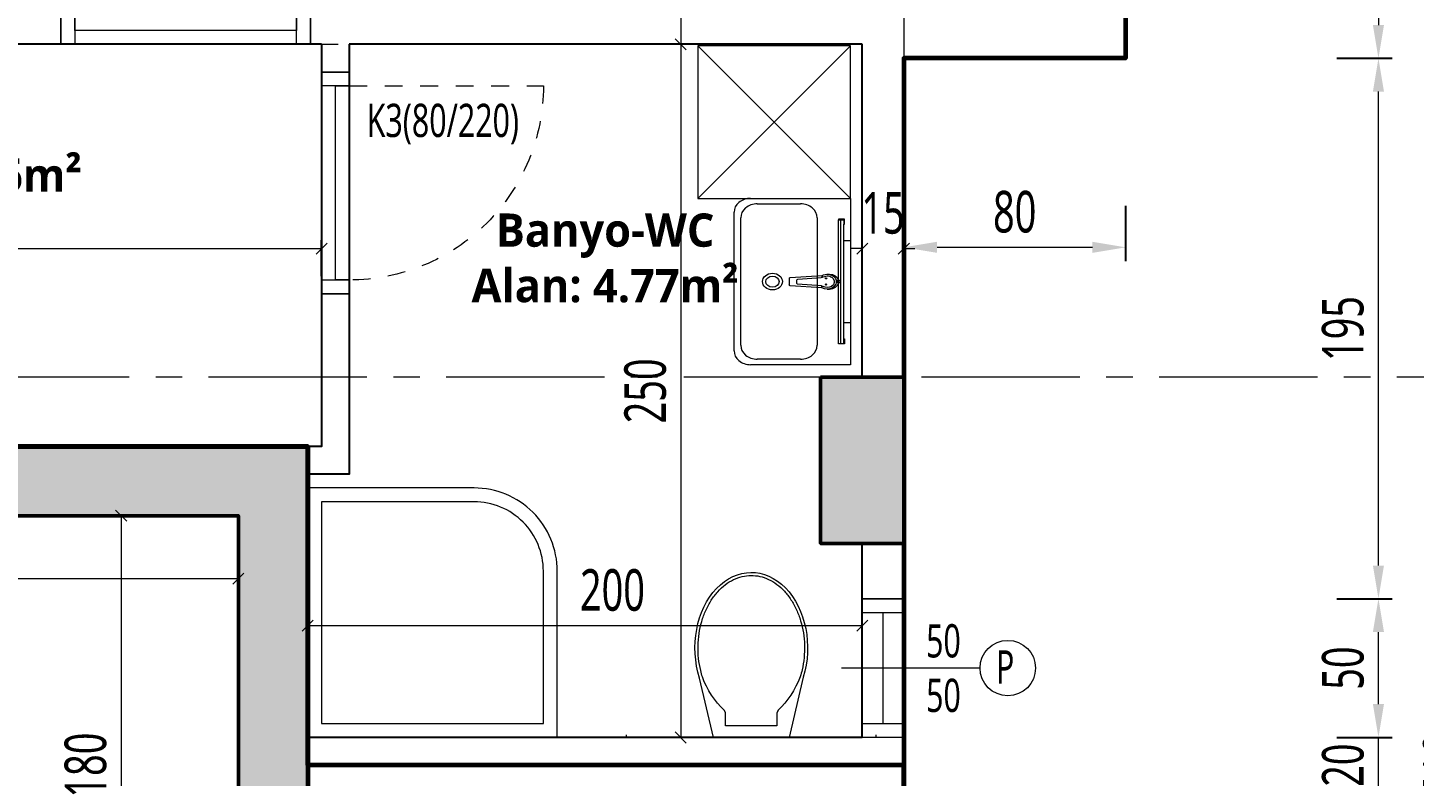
# Model space of a CAD drawing. Header units: metres. Extents: x 14968 to 56958, y -40276 to -31129.
# Drawn here: x 31947 to 32447, y -35814 to -35544 of the extents above; entities that cross this region are included whole.
import ezdxf
from ezdxf.enums import TextEntityAlignment as Align

# ---------------------------------------------------------------- set-up
doc = ezdxf.new("R2010")
doc.units = ezdxf.units.M
doc.linetypes.add('CENTER2', pattern=[28.575, 19.05, -3.175, 3.175, -3.175])
doc.linetypes.add('JIS_02_1.2', pattern=[64.008, 32.004, -32.004])
doc.layers.get('0').update_dxf_attribs({"lineweight": 13})
doc.layers.get('Defpoints').update_dxf_attribs({"lineweight": 9})
doc.layers.add('A AKS', color=7, linetype='CENTER2', lineweight=9, true_color=0x848484)
doc.layers.add('A ALAN BRÜT', color=5, linetype='Continuous', lineweight=60, plot=False)
doc.layers.add('A ALAN NET', color=140, linetype='Continuous', lineweight=13, plot=False)
for name, color, linetype, lineweight in [('A DUVAR', 7, 'Continuous', 25), ('A KAPI', 11, 'Continuous', 13), ('A KOLON', 1, 'Continuous', 50), ('A KOLON TARAMA', 1, 'Continuous', 15), ('A PENCERE', 140, 'Continuous', 9), ('A TEFRİŞ', 252, 'Continuous', 13), ('A YAZI', 7, 'Continuous', 13), ('A ÖLÇÜ DIŞ', 31, 'Continuous', 13), ('A ÖLÇÜ İÇ', 31, 'Continuous', 13), ('A ÖLÇÜ İÇ YATAY', 2, 'Continuous', 9)]:
    doc.layers.add(name, color=color, linetype=linetype, lineweight=lineweight)
doc.styles.add('HİB Segoe Semibold', font='')
doc.styles.add('HİB Segoe Semilight .7', font='segoeuisl.ttf', dxfattribs={"width": 0.7})
doc.styles.add('HİB Segoe Semilight .95', font='segoeuisl.ttf', dxfattribs={"width": 0.9})
doc.styles.get('HİB Segoe Semibold').set_extended_font_data('Segoe UI Semibold')
doc.dimstyles.new('HİB DIŞ', dxfattribs={"dimtxt": 15, "dimasz": 12, "dimexe": 5, "dimexo": 30, "dimgap": 5, "dimtad": 1, "dimdec": 0, "dimzin": 0, "dimdsep": 46, "dimtxsty": 'HİB Segoe Semilight .7', "dimcen": 0.09, "dimclrd": 256, "dimclre": 256, "dimclrt": 256, "dimadec": 0, "dimazin": 0, "dimtfac": 1, "dimtdec": 4, "dimtix": 1, "dimtmove": 0, "dimatfit": 3, "dimfxl": 15, "dimfxlon": 1, "dimtvp": 1, "dimtolj": 1, "dimtzin": 0, "dimlwd": -1, "dimlwe": -3, "dimarcsym": 0})
doc.dimstyles.new('HİB İÇ', dxfattribs={"dimtxt": 15, "dimasz": 18, "dimexe": 3, "dimexo": 10, "dimgap": 5, "dimtad": 1, "dimdec": 0, "dimzin": 0, "dimdsep": 46, "dimtxsty": 'HİB Segoe Semilight .7', "dimblk": 'NONE', "dimblk1": 'NONE', "dimblk2": 'NONE', "dimtsz": 2, "dimcen": 0.09, "dimclrd": 256, "dimclre": 256, "dimclrt": 256, "dimadec": 0, "dimazin": 0, "dimtfac": 1, "dimtdec": 4, "dimtix": 1, "dimtofl": 0, "dimtmove": 0, "dimatfit": 3, "dimfxl": 10, "dimfxlon": 1, "dimtvp": 1, "dimtolj": 1, "dimtzin": 0, "dimlwd": -1, "dimlwe": -3, "dimarcsym": 0})

# ---------------------------------------------------------------- blocks, each defined once
blk = doc.blocks.new('*D253')
at = {"layer": 'A ÖLÇÜ DIŞ', "lineweight": -3, "ltscale": 0.5}
for p, q in [((32418.8, -35554.94), (32438.8, -35554.94)), ((32418.8, -35749.91), (32438.8, -35749.91))]:
    blk.add_line(p, q, dxfattribs=at)
at = {"layer": 'A ÖLÇÜ DIŞ', "ltscale": 0.5}
blk.add_line((32433.8, -35737.91), (32433.8, -35566.94), dxfattribs=at)
at = {"layer": 'A ÖLÇÜ DIŞ'}
for points in [[(32435.8, -35566.94), (32431.8, -35566.94), (32433.8, -35554.94)], [(32431.8, -35737.91), (32435.8, -35737.91), (32433.8, -35749.91)]]:
    blk.add_solid(points, dxfattribs=at)
at = {"layer": 'Defpoints', "color": 0}
for p in [(32342.61, -35554.94), (32433.8, -35554.94), (32262.61, -35749.91)]:
    blk.add_point(p, dxfattribs=at)
at = {"layer": 'A ÖLÇÜ DIŞ', "ltscale": 0.5, "insert": (32421, -35652.43), "char_height": 15, "attachment_point": 5, "rotation": 90, "style": 'HİB Segoe Semilight .7'}
blk.add_mtext('\\A1;195', dxfattribs=at)
blk = doc.blocks.new('*D252')
at = {"layer": 'A ÖLÇÜ DIŞ', "lineweight": -3, "ltscale": 0.5}
for p, q in [((32418.8, -35749.91), (32438.8, -35749.91)), ((32418.8, -35799.91), (32438.8, -35799.91))]:
    blk.add_line(p, q, dxfattribs=at)
at = {"layer": 'A ÖLÇÜ DIŞ', "ltscale": 0.5}
blk.add_line((32433.8, -35787.91), (32433.8, -35761.91), dxfattribs=at)
at = {"layer": 'A ÖLÇÜ DIŞ'}
for points in [[(32435.8, -35761.91), (32431.8, -35761.91), (32433.8, -35749.91)], [(32431.8, -35787.91), (32435.8, -35787.91), (32433.8, -35799.91)]]:
    blk.add_solid(points, dxfattribs=at)
at = {"layer": 'Defpoints', "color": 0}
for p in [(32262.61, -35749.91), (32433.8, -35749.91), (32262.61, -35799.91)]:
    blk.add_point(p, dxfattribs=at)
at = {"layer": 'A ÖLÇÜ DIŞ', "ltscale": 0.5, "insert": (32421.05, -35774.91), "char_height": 15, "attachment_point": 5, "rotation": 90, "style": 'HİB Segoe Semilight .7'}
blk.add_mtext('\\A1;50', dxfattribs=at)
blk = doc.blocks.new('*D176')
at = {"layer": 'A ÖLÇÜ DIŞ', "lineweight": -3, "ltscale": 0.5}
for p, q in [((32493.3, -35669.94), (32513.3, -35669.94)), ((32493.3, -35949.94), (32513.3, -35949.94))]:
    blk.add_line(p, q, dxfattribs=at)
at = {"layer": 'A ÖLÇÜ DIŞ', "ltscale": 0.5}
blk.add_line((32508.3, -35937.94), (32508.3, -35681.94), dxfattribs=at)
at = {"layer": 'A ÖLÇÜ DIŞ'}
for points in [[(32510.3, -35681.94), (32506.3, -35681.94), (32508.3, -35669.94)], [(32506.3, -35937.94), (32510.3, -35937.94), (32508.3, -35949.94)]]:
    blk.add_solid(points, dxfattribs=at)
at = {"layer": 'Defpoints', "color": 0}
for p in [(32262.6, -35669.94), (32508.3, -35669.94), (32367.95, -35949.94)]:
    blk.add_point(p, dxfattribs=at)
at = {"layer": 'A ÖLÇÜ DIŞ', "ltscale": 0.5, "insert": (32495.55, -35809.94), "char_height": 15, "attachment_point": 5, "rotation": 90, "style": 'HİB Segoe Semilight .7'}
blk.add_mtext('\\A1;280', dxfattribs=at)
blk = doc.blocks.new('*D173')
at = {"layer": 'A ÖLÇÜ DIŞ', "lineweight": -3, "ltscale": 0.5}
for p, q in [((32455.3, -35554.94), (32475.3, -35554.94)), ((32455.3, -36064.94), (32475.3, -36064.94))]:
    blk.add_line(p, q, dxfattribs=at)
at = {"layer": 'A ÖLÇÜ DIŞ', "ltscale": 0.5}
blk.add_line((32470.3, -36052.94), (32470.3, -35566.94), dxfattribs=at)
at = {"layer": 'A ÖLÇÜ DIŞ'}
for points in [[(32472.3, -35566.94), (32468.3, -35566.94), (32470.3, -35554.94)], [(32468.3, -36052.94), (32472.3, -36052.94), (32470.3, -36064.94)]]:
    blk.add_solid(points, dxfattribs=at)
at = {"layer": 'Defpoints', "color": 0}
for p in [(32342.61, -35554.94), (32470.3, -35554.94), (32342.61, -36064.94)]:
    blk.add_point(p, dxfattribs=at)
at = {"layer": 'A ÖLÇÜ DIŞ', "ltscale": 0.5, "insert": (32457.51, -35809.94), "char_height": 15, "attachment_point": 5, "rotation": 90, "style": 'HİB Segoe Semilight .7'}
blk.add_mtext('\\A1;510', dxfattribs=at)
blk = doc.blocks.new('*D170')
at = {"layer": 'A ÖLÇÜ DIŞ', "lineweight": -3, "ltscale": 0.5}
for p, q in [((32418.8, -35799.91), (32438.8, -35799.91)), ((32418.8, -35819.96), (32438.8, -35819.96))]:
    blk.add_line(p, q, dxfattribs=at)
at = {"layer": 'A ÖLÇÜ DIŞ', "ltscale": 0.5}
blk.add_line((32433.8, -35819.96), (32433.8, -35799.91), dxfattribs=at)
at = {"layer": 'Defpoints', "color": 0}
for p in [(32262.61, -35799.91), (32433.8, -35799.91), (32262.61, -35819.96)]:
    blk.add_point(p, dxfattribs=at)
at = {"layer": 'A ÖLÇÜ DIŞ', "ltscale": 0.5, "insert": (32421.05, -35809.94), "char_height": 15, "attachment_point": 5, "rotation": 90, "style": 'HİB Segoe Semilight .7'}
blk.add_mtext('\\A1;20', dxfattribs=at)
blk = doc.blocks.new('*D177')
at = {"layer": 'A ÖLÇÜ DIŞ', "lineweight": -3, "ltscale": 0.5}
for p, q in [((32485.49, -35224.94), (32503.3, -35224.94)), ((32493.3, -35669.94), (32513.3, -35669.94))]:
    blk.add_line(p, q, dxfattribs=at)
at = {"layer": 'A ÖLÇÜ DIŞ', "ltscale": 0.5}
blk.add_line((32508.3, -35657.94), (32508.3, -35236.94), dxfattribs=at)
at = {"layer": 'A ÖLÇÜ DIŞ'}
for points in [[(32510.3, -35236.94), (32506.3, -35236.94), (32508.3, -35224.94)], [(32506.3, -35657.94), (32510.3, -35657.94), (32508.3, -35669.94)]]:
    blk.add_solid(points, dxfattribs=at)
at = {"layer": 'Defpoints', "color": 0}
for p in [(32508.3, -35224.94), (32515.49, -35224.94), (32326.22, -35669.94)]:
    blk.add_point(p, dxfattribs=at)
at = {"layer": 'A ÖLÇÜ DIŞ', "ltscale": 0.5, "insert": (32495.68, -35447.44), "char_height": 15, "attachment_point": 5, "rotation": 90, "style": 'HİB Segoe Semilight .7'}
blk.add_mtext('\\A1;445', dxfattribs=at)
blk = doc.blocks.new('*D174')
at = {"layer": 'A ÖLÇÜ DIŞ', "lineweight": -3, "ltscale": 0.5}
for p, q in [((32455.3, -35224.94), (32475.3, -35224.94)), ((32455.3, -35554.94), (32475.3, -35554.94))]:
    blk.add_line(p, q, dxfattribs=at)
at = {"layer": 'A ÖLÇÜ DIŞ', "ltscale": 0.5}
blk.add_line((32470.3, -35542.94), (32470.3, -35236.94), dxfattribs=at)
at = {"layer": 'A ÖLÇÜ DIŞ'}
for points in [[(32472.3, -35236.94), (32468.3, -35236.94), (32470.3, -35224.94)], [(32468.3, -35542.94), (32472.3, -35542.94), (32470.3, -35554.94)]]:
    blk.add_solid(points, dxfattribs=at)
at = {"layer": 'Defpoints', "color": 0}
for p in [(32342.61, -35224.94), (32470.3, -35224.94), (32342.61, -35554.94)]:
    blk.add_point(p, dxfattribs=at)
at = {"layer": 'A ÖLÇÜ DIŞ', "ltscale": 0.5, "insert": (32457.54, -35389.94), "char_height": 15, "attachment_point": 5, "rotation": 90, "style": 'HİB Segoe Semilight .7'}
blk.add_mtext('\\A1;330', dxfattribs=at)
blk = doc.blocks.new('*D531')
at = {"layer": 'A ÖLÇÜ İÇ', "ltscale": 0.5}
for p, q in [((32184.14, -35551.89), (32180.14, -35547.89)), ((32182.14, -35549.89), (32182.14, -35799.94)), ((32180.14, -35797.94), (32184.14, -35801.94))]:
    blk.add_line(p, q, dxfattribs=at)
at = {"layer": 'A ÖLÇÜ İÇ', "lineweight": -3, "ltscale": 0.5}
for p, q in [((32192.14, -35549.89), (32179.14, -35549.89)), ((32192.14, -35799.94), (32179.14, -35799.94))]:
    blk.add_line(p, q, dxfattribs=at)
at = {"layer": 'Defpoints', "color": 0}
for p in [(32247.61, -35549.89), (32182.14, -35799.94), (32247.61, -35799.94)]:
    blk.add_point(p, dxfattribs=at)
at = {"layer": 'A ÖLÇÜ İÇ', "ltscale": 0.5, "insert": (32169.39, -35674.91), "char_height": 15, "attachment_point": 5, "rotation": 90, "style": 'HİB Segoe Semilight .7'}
blk.add_mtext('\\A1;250', dxfattribs=at)
blk = doc.blocks.new('_None')
blk = doc.blocks.new('A KLOZET')
at = {"color": 0}
for p, q in [((4.51, 17.13), (4.51, 16.13)), ((35.86, 17.13), (30.85, -4.25)), ((63.15, 17.13), (35.86, 17.13)), ((68.25, -4.6), (63.15, 17.13)), ((94.51, 17.13), (94.51, 16.13)), ((58.71, 12.88), (40.22, 12.88)), ((40.22, 12.88), (40.22, 8.3)), ((58.71, 8.3), (58.71, 12.88)), ((39.86, 7.44), (39.85, 7.43)), ((40.22, 8.3), (39.86, 7.44)), ((59.14, 7.44), (58.71, 8.3)), ((59.13, 7.43), (59.14, 7.44))]:
    blk.add_line(p, q, dxfattribs=at)
for centre, start, end in [((62.17, -15.98), 133.6318, 159.5865), ((36.77, -15.98), 20.4135, 46.3682)]:
    blk.add_arc(centre, 32.34, start, end, dxfattribs=at)
blk.add_ellipse((49.49, -15.14), major_axis=(0, -27.28), ratio=0.74463, start_param=4.302209, end_param=8.249905, dxfattribs=at)
blk.add_open_spline([(31.86, -4.7), (31.66, -5.38), (31.43, -6.19), (30.89, -8.43), (30.64, -9.9), (30.32, -12.88), (30.26, -14.39), (30.32, -17.4), (30.45, -18.9), (30.89, -21.85), (31.21, -23.3), (32.02, -26.1), (32.51, -27.45), (33.66, -30.01), (34.31, -31.23), (35.76, -33.48), (36.56, -34.52), (38.26, -36.4), (39.16, -37.24), (41.06, -38.69), (42.05, -39.3), (44.09, -40.29), (45.13, -40.67), (47.25, -41.17), (48.32, -41.3), (50.46, -41.32), (51.53, -41.2), (53.65, -40.73), (54.7, -40.37), (56.74, -39.41), (57.74, -38.81), (59.64, -37.39), (60.56, -36.56), (62.27, -34.71), (63.07, -33.68), (64.54, -31.45), (65.2, -30.24), (66.37, -27.7), (66.87, -26.35), (67.7, -23.57), (68.03, -22.12), (68.5, -19.18), (68.64, -17.68), (68.72, -14.67), (68.67, -13.16), (68.38, -10.18), (68.14, -8.7), (67.62, -6.48), (67.41, -5.71), (67.12, -4.7)], degree=3, knots=[4.302209, 4.302209, 4.302209, 4.302209, 4.399567, 4.399567, 4.570324, 4.570324, 4.741082, 4.741082, 4.91184, 4.91184, 5.082597, 5.082597, 5.253355, 5.253355, 5.424112, 5.424112, 5.59487, 5.59487, 5.765627, 5.765627, 5.936385, 5.936385, 6.107142, 6.107142, 6.2779, 6.2779, 6.448657, 6.448657, 6.619415, 6.619415, 6.790172, 6.790172, 6.96093, 6.96093, 7.131688, 7.131688, 7.302445, 7.302445, 7.473203, 7.473203, 7.64396, 7.64396, 7.814718, 7.814718, 7.985475, 7.985475, 8.156233, 8.156233, 8.249905, 8.249905, 8.249905, 8.249905], dxfattribs=at)
blk = doc.blocks.new('A LAVABO')
at = {"color": 0, "linetype": 'ByBlock'}
for p, q in [((-3.5, 12.06, 0), (-3.5, 14.06, 0)), ((26.1, 12.06, 0), (26.1, 14.06, 0)), ((-9.4, 12.26), (-11.2, 12.26)), ((-11.2, 12.26), (-11.2, 10.46)), ((-11.2, 10.46), (-11, 10.46)), ((-11, 12.06), (-9.4, 12.06)), ((-11, 10.46), (-11, 12.06)), ((-11, 11.06, 0), (33.6, 11.06)), ((33.6, 10.46), (-11, 10.46)), ((-9.4, 12.06), (-9.4, 12.26)), ((33.6, 12.06), (-9.4, 12.06, 0)), ((32, 12.06), (32, 12.26)), ((32, 12.26), (33.8, 12.26)), ((33.6, 12.06), (32, 12.06)), ((33.6, 10.46), (33.6, 12.06)), ((33.8, 10.46), (33.6, 10.46)), ((33.8, 12.26), (33.8, 10.46)), ((8.66, 7.1), (8.66, 7.75)), ((9.18, 5.51), (9.83, 5.51)), ((9.82, -4.1), (9.18, 5.51)), ((10.5, -1.81), (9.89, 5.24)), ((12.89, 5.31), (12.25, -1.82)), ((13.53, 5.47), (12.82, -4.1)), ((13.53, 5.47), (12.91, 5.47)), ((14.07, 7.1), (14.07, 7.76)), ((11.95, -2.09), (10.8, -2.09)), ((10.12, -4.38), (12.52, -4.38))]:
    blk.add_line(p, q, dxfattribs=at)
at = {"color": 0, "linetype": 'ByBlock', "elevation": 0}
for points in [[(-18.7, 14.06), (41.3, 14.06), (41.3, -15.94, -0.414214), (36.3, -20.94), (-13.7, -20.94, -0.414214), (-18.7, -15.94)], [(-16.7, -0.94, -0.414214), (-11.7, 4.06), (34.3, 4.06, -0.414214), (39.3, -0.94), (39.3, -13.94, -0.414214), (34.3, -18.94), (-11.7, -18.94, -0.414214), (-16.7, -13.94)]]:
    blk.add_lwpolyline(points, format="xyb", close=True, dxfattribs=at)
blk.add_lwpolyline([(-3.5, 14.06), (26.1, 14.06)], dxfattribs=at)
at = {"color": 0, "linetype": 'ByBlock'}
for centre, radius in [((11.3, 10.46), 0.591), ((11.3, 10.46), 0.471), ((10.17, 6.73), 0.211), ((12.34, 6.7), 0.211), ((11.34, -9.39), 3), ((11.34, -9.39), 2)]:
    blk.add_circle(centre, radius, dxfattribs=at)
for points in [[(9.18, 5.51), (8.3, 6.72), (8.57, 8.41), (9.78, 9.28), (10.99, 10.16), (12.68, 9.89), (13.56, 8.68), (14.25, 7.72), (14.24, 6.42), (13.53, 5.47)], [(9.66, 5.85), (8.97, 6.79), (9.17, 8.11), (10.11, 8.8), (11.05, 9.49), (12.37, 9.29), (13.06, 8.35), (13.6, 7.62), (13.61, 6.63), (13.1, 5.89)]]:
    blk.add_open_spline(points, degree=3, knots=[0, 0, 0, 0, 1, 1, 1, 2, 2, 2, 3, 3, 3, 3], dxfattribs=at)
for points in [[(8.66, 7.75), (8.66, 9), (9.51, 10.08), (10.72, 10.38)], [(11.89, 10.41), (13.16, 10.15), (14.08, 9.04), (14.07, 7.74)], [(9.66, 5.85), (9.79, 5.67), (9.87, 5.46), (9.89, 5.24)], [(12.89, 5.31), (12.9, 5.52), (12.98, 5.72), (13.1, 5.89)], [(10.12, -4.38), (9.96, -4.38), (9.83, -4.26), (9.82, -4.1)], [(10.8, -2.09), (10.64, -2.09), (10.51, -1.97), (10.5, -1.81)], [(12.25, -1.82), (12.23, -1.97), (12.1, -2.09), (11.95, -2.09)], [(12.82, -4.1), (12.81, -4.26), (12.68, -4.38), (12.52, -4.38)]]:
    blk.add_open_spline(points, degree=3, dxfattribs=at)
blk = doc.blocks.new('A KAPI 70X10')
at = {"layer": 'A KAPI', "ltscale": 100}
for p, q in [((-6, 85), (-6, 75)), ((4, 85), (4, 75)), ((-6, 75), (4, 75)), ((4, -5), (-6, -5)), ((-6, -15), (-6, -5)), ((4, -15), (4, -5))]:
    blk.add_line(p, q, dxfattribs=at)
at = {"layer": 'A KAPI', "linetype": 'JIS_02_1.2', "ltscale": 0.2}
blk.add_line((4, 0), (74, 0), dxfattribs=at)
at = {"layer": 'A KAPI', "ltscale": 100}
for points in [[(4, 70), (4, 75), (-6, 75), (-6, 70)], [(-1, 0), (4, 0), (4, 70), (-1, 70)], [(4, -5), (4, 0), (-6, 0), (-6, -5)]]:
    blk.add_lwpolyline(points, close=True, dxfattribs=at)
at = {"layer": 'A KAPI', "linetype": 'JIS_02_1.2', "ltscale": 0.2}
blk.add_arc((4.17, 0.17), 69.83, 359.8617, 90.1383, dxfattribs=at)
at = {"layer": 'A KAPI', "style": 'HİB Segoe Semilight .7', "width": 0.7}
blk.add_attdef('KAPI_NO', (14.73, 8.98), '', height=12, dxfattribs=at)
blk = doc.blocks.new('*D566')
at = {"layer": 'A ÖLÇÜ İÇ', "ltscale": 0.5, "transparency": 16777216}
for p, q in [((31982.29, -35721.94), (31978.29, -35717.94)), ((31980.29, -35719.94), (31980.29, -35899.89)), ((31978.29, -35897.89), (31982.29, -35901.89))]:
    blk.add_line(p, q, dxfattribs=at)
at = {"layer": 'A ÖLÇÜ İÇ', "lineweight": -3, "ltscale": 0.5, "transparency": 16777216}
for p, q in [((31990.29, -35719.94), (31977.29, -35719.94)), ((31990.29, -35899.89), (31977.29, -35899.89))]:
    blk.add_line(p, q, dxfattribs=at)
at = {"layer": 'Defpoints', "color": 0, "transparency": 16777216}
for p in [(32022.6, -35719.94), (31980.29, -35899.89), (32022.6, -35899.89)]:
    blk.add_point(p, dxfattribs=at)
at = {"layer": 'A ÖLÇÜ İÇ', "ltscale": 0.5, "transparency": 16777216, "insert": (31967.5, -35809.91), "char_height": 15, "attachment_point": 5, "rotation": 90, "style": 'HİB Segoe Semilight .7'}
blk.add_mtext('\\A1;180', dxfattribs=at)
blk = doc.blocks.new('*D565')
at = {"layer": 'A ÖLÇÜ İÇ', "ltscale": 0.5, "transparency": 16777216}
for p, q in [((31824.6, -35740.68), (31820.6, -35744.68)), ((32022.6, -35742.68), (31822.6, -35742.68)), ((32020.6, -35744.68), (32024.6, -35740.68))]:
    blk.add_line(p, q, dxfattribs=at)
at = {"layer": 'A ÖLÇÜ İÇ', "lineweight": -3, "ltscale": 0.5, "transparency": 16777216}
for p, q in [((31822.6, -35752.68), (31822.6, -35739.68)), ((32022.6, -35752.68), (32022.6, -35739.68))]:
    blk.add_line(p, q, dxfattribs=at)
at = {"layer": 'Defpoints', "color": 0, "transparency": 16777216}
for p in [(31822.6, -35742.68), (31822.6, -35899.89), (32022.6, -35899.89)]:
    blk.add_point(p, dxfattribs=at)
at = {"layer": 'A ÖLÇÜ İÇ', "ltscale": 0.5, "transparency": 16777216, "insert": (31922.6, -35729.93), "char_height": 15, "attachment_point": 5, "style": 'HİB Segoe Semilight .7'}
blk.add_mtext('\\A1;200', dxfattribs=at)
blk = doc.blocks.new('*D543')
at = {"layer": 'A ÖLÇÜ İÇ', "ltscale": 0.5}
for p, q in [((31654.6, -35621.59), (31650.6, -35625.59)), ((31652.6, -35623.59), (32052.6, -35623.59)), ((32050.6, -35625.59), (32054.6, -35621.59))]:
    blk.add_line(p, q, dxfattribs=at)
at = {"layer": 'A ÖLÇÜ İÇ', "lineweight": -3, "ltscale": 0.5}
for p, q in [((31652.6, -35633.59), (31652.6, -35620.59)), ((32052.6, -35633.59), (32052.6, -35620.59))]:
    blk.add_line(p, q, dxfattribs=at)
at = {"layer": 'Defpoints', "color": 0}
for p in [(32052.6, -35623.59), (31652.6, -35669.89), (32052.6, -35669.94)]:
    blk.add_point(p, dxfattribs=at)
at = {"layer": 'A ÖLÇÜ İÇ', "ltscale": 0.5, "insert": (31852.6, -35610.84), "char_height": 15, "attachment_point": 5, "style": 'HİB Segoe Semilight .7'}
blk.add_mtext('\\A1;400', dxfattribs=at)
blk = doc.blocks.new('KAPI 90X10')
at = {"layer": 'A KAPI', "linetype": 'JIS_02_1.2', "ltscale": 0.2}
blk.add_line((85, 10.03), (85, 90.03), dxfattribs=at)
at = {"layer": 'A KAPI'}
for p, q in [((0, 10.03), (-10, 10.03)), ((0, 0.03), (0, 10.03)), ((90, 10.03), (90, 0.03)), ((90, 10.03), (100, 10.03)), ((0, 0.03), (-10, 0.03)), ((90, 0.03), (100, 0.03))]:
    blk.add_line(p, q, dxfattribs=at)
for points in [[(5, 10.03), (0, 10.03), (0, 0.03), (5, 0.03)], [(85, 5.03), (85, 10.03), (5, 10.03), (5, 5.03)], [(90, 10.03), (85, 10.03), (85, 0.03), (90, 0.03)]]:
    blk.add_lwpolyline(points, close=True, dxfattribs=at)
at = {"layer": 'A KAPI', "linetype": 'JIS_02_1.2', "ltscale": 0.2}
blk.add_arc((85, 10.03), 80, 90, 180, dxfattribs=at)
at = {"layer": 'A KAPI', "style": 'HİB Segoe Semilight .7', "width": 0.7}
blk.add_attdef('KAPI_NO', (76.63, 23.8), '', height=12, rotation=90, dxfattribs=at)
blk = doc.blocks.new('*D530')
at = {"layer": 'A ÖLÇÜ İÇ', "ltscale": 0.5}
for p, q in [((32184.14, -35241.94), (32180.14, -35237.94)), ((32182.14, -35239.94), (32182.14, -35549.89)), ((32180.14, -35547.89), (32184.14, -35551.89))]:
    blk.add_line(p, q, dxfattribs=at)
at = {"layer": 'A ÖLÇÜ İÇ', "lineweight": -3, "ltscale": 0.5}
for p, q in [((32192.14, -35239.94), (32179.14, -35239.94)), ((32192.14, -35549.89), (32179.14, -35549.89))]:
    blk.add_line(p, q, dxfattribs=at)
at = {"layer": 'Defpoints', "color": 0}
for p in [(32261.64, -35239.94), (32182.14, -35549.89), (32262.61, -35549.89)]:
    blk.add_point(p, dxfattribs=at)
at = {"layer": 'A ÖLÇÜ İÇ', "ltscale": 0.5, "insert": (32169.35, -35394.91), "char_height": 15, "attachment_point": 5, "rotation": 90, "style": 'HİB Segoe Semilight .7'}
blk.add_mtext('\\A1;310', dxfattribs=at)
blk = doc.blocks.new('PEN 65LİK')
at = {"layer": 'A PENCERE'}
for p, q in [((-15, -25), (-15, 25)), ((-15, 25), (0, 25)), ((0, 25), (0, -25)), ((-7.5, 20), (-7.5, -20)), ((0, -25), (-15, -25))]:
    blk.add_line(p, q, dxfattribs=at)
at = {"layer": 'A PENCERE', "color": 7}
blk.add_line((-42.5, 0), (7.5, 0), dxfattribs=at)
at = {"layer": 'A PENCERE'}
for points in [[(0, 25), (0, 20), (-15, 20), (-15, 25)], [(0, -25), (0, -20), (-15, -20), (-15, -25)]]:
    blk.add_lwpolyline(points, close=True, dxfattribs=at)
at = {"layer": 'A PENCERE', "color": 7}
blk.add_circle((-52.5, 0), 10, dxfattribs=at)
at = {"layer": 'A PENCERE', "color": 7, "style": 'HİB Segoe Semilight .95', "width": 0.7}
for tag, p in [('GEN', (-29.3, 3.83)), ('P', (-51.54, -6.42)), ('YÜK', (-29.3, -15.83))]:
    blk.add_attdef(tag, text='', height=12, dxfattribs=at).set_placement(p, align=Align.CENTER)
blk = doc.blocks.new('*D550')
at = {"layer": 'A ÖLÇÜ İÇ', "ltscale": 0.5}
for p, q in [((32049.6, -35757.59), (32045.6, -35761.59)), ((32245.61, -35761.59), (32249.61, -35757.59)), ((32047.6, -35759.59), (32247.61, -35759.59))]:
    blk.add_line(p, q, dxfattribs=at)
at = {"layer": 'A ÖLÇÜ İÇ', "lineweight": -3, "ltscale": 0.5}
for p, q in [((32047.6, -35769.59), (32047.6, -35756.59)), ((32247.61, -35769.59), (32247.61, -35756.59))]:
    blk.add_line(p, q, dxfattribs=at)
at = {"layer": 'Defpoints', "color": 0}
for p in [(32247.61, -35759.59), (32047.6, -35799.94), (32247.61, -35798.94)]:
    blk.add_point(p, dxfattribs=at)
at = {"layer": 'A ÖLÇÜ İÇ', "ltscale": 0.5, "insert": (32157.51, -35746.84), "char_height": 15, "attachment_point": 5, "style": 'HİB Segoe Semilight .7'}
blk.add_mtext('\\A1;200', dxfattribs=at)
blk = doc.blocks.new('*D545')
at = {"layer": 'A ÖLÇÜ İÇ', "ltscale": 0.5}
for p, q in [((32247.61, -35623.59), (32243.61, -35623.59)), ((32245.61, -35625.59), (32249.61, -35621.59)), ((32264.61, -35621.59), (32260.61, -35625.59)), ((32262.61, -35623.59), (32266.61, -35623.59))]:
    blk.add_line(p, q, dxfattribs=at)
at = {"layer": 'A ÖLÇÜ İÇ', "lineweight": -3, "ltscale": 0.5}
for p, q in [((32247.61, -35630.59), (32247.61, -35620.59)), ((32262.61, -35630.59), (32262.61, -35620.59))]:
    blk.add_line(p, q, dxfattribs=at)
at = {"layer": 'Defpoints', "color": 0}
for p in [(32262.61, -35623.59), (32247.61, -35640.59), (32262.61, -35640.59)]:
    blk.add_point(p, dxfattribs=at)
at = {"layer": 'A ÖLÇÜ İÇ', "ltscale": 0.5, "insert": (32255.11, -35610.8), "char_height": 15, "attachment_point": 5, "style": 'HİB Segoe Semilight .7'}
blk.add_mtext('\\A1;15', dxfattribs=at)
blk = doc.blocks.new('*D178')
at = {"layer": 'A ÖLÇÜ DIŞ', "lineweight": -3, "ltscale": 0.5}
for p, q in [((32528.3, -35224.94), (32548.3, -35224.94)), ((32528.3, -36394.94), (32548.3, -36394.94))]:
    blk.add_line(p, q, dxfattribs=at)
at = {"layer": 'A ÖLÇÜ DIŞ', "ltscale": 0.5}
blk.add_line((32543.3, -36382.94), (32543.3, -35236.94), dxfattribs=at)
at = {"layer": 'A ÖLÇÜ DIŞ'}
for points in [[(32545.3, -35236.94), (32541.3, -35236.94), (32543.3, -35224.94)], [(32541.3, -36382.94), (32545.3, -36382.94), (32543.3, -36394.94)]]:
    blk.add_solid(points, dxfattribs=at)
at = {"layer": 'Defpoints', "color": 0}
for p in [(31657.6, -35224.94), (32543.3, -35224.94), (31657.6, -36394.94)]:
    blk.add_point(p, dxfattribs=at)
at = {"layer": 'A ÖLÇÜ DIŞ', "ltscale": 0.5, "insert": (32530.51, -35809.94), "char_height": 15, "attachment_point": 5, "rotation": 90, "style": 'HİB Segoe Semilight .7'}
blk.add_mtext('\\A1;1170', dxfattribs=at)
blk = doc.blocks.new('*D1686')
at = {"layer": 'A ÖLÇÜ DIŞ', "lineweight": -3, "ltscale": 0.5}
for p, q in [((32418.8, -35459.94), (32438.8, -35459.94)), ((32418.8, -35554.94), (32438.8, -35554.94))]:
    blk.add_line(p, q, dxfattribs=at)
at = {"layer": 'A ÖLÇÜ DIŞ', "ltscale": 0.5}
blk.add_line((32433.8, -35471.94), (32433.8, -35542.94), dxfattribs=at)
at = {"layer": 'A ÖLÇÜ DIŞ'}
for points in [[(32435.8, -35471.94), (32431.8, -35471.94), (32433.8, -35459.94)], [(32431.8, -35542.94), (32435.8, -35542.94), (32433.8, -35554.94)]]:
    blk.add_solid(points, dxfattribs=at)
at = {"layer": 'Defpoints', "color": 0}
for p in [(32342.61, -35459.94), (32342.61, -35554.94), (32433.8, -35554.94)]:
    blk.add_point(p, dxfattribs=at)
at = {"layer": 'A ÖLÇÜ DIŞ', "ltscale": 0.5, "insert": (32421.04, -35507.44), "char_height": 15, "attachment_point": 5, "rotation": 90, "style": 'HİB Segoe Semilight .7'}
blk.add_mtext('\\A1;95', dxfattribs=at)
blk = doc.blocks.new('*D1841')
at = {"layer": 'A ÖLÇÜ DIŞ', "lineweight": -3, "ltscale": 0.5}
for p, q in [((32262.6, -35608.13), (32262.6, -35628.13)), ((32342.61, -35608.13), (32342.61, -35628.13))]:
    blk.add_line(p, q, dxfattribs=at)
at = {"layer": 'A ÖLÇÜ DIŞ', "ltscale": 0.5}
blk.add_line((32274.6, -35623.13), (32330.61, -35623.13), dxfattribs=at)
at = {"layer": 'A ÖLÇÜ DIŞ'}
for points in [[(32274.6, -35621.13), (32274.6, -35625.13), (32262.6, -35623.13)], [(32330.61, -35625.13), (32330.61, -35621.13), (32342.61, -35623.13)]]:
    blk.add_solid(points, dxfattribs=at)
at = {"layer": 'Defpoints', "color": 0}
for p in [(32262.6, -35554.94), (32342.61, -35554.94), (32342.61, -35623.13)]:
    blk.add_point(p, dxfattribs=at)
at = {"layer": 'A ÖLÇÜ DIŞ', "ltscale": 0.5, "insert": (32302.6, -35610.38), "char_height": 15, "attachment_point": 5, "style": 'HİB Segoe Semilight .7'}
blk.add_mtext('\\A1;80', dxfattribs=at)
blk = doc.blocks.new('AKS YENİ')
at = {"layer": 'A AKS', "ltscale": 3}
for p, q in [((1160, 285.07), (1160, -1455.07)), ((1480.7, -445), (-235.7, -445))]:
    blk.add_line(p, q, dxfattribs=at)
blk = doc.blocks.new('KOLON YENİ')
at = {"layer": 'A KOLON TARAMA', "ltscale": 100, "transparency": 33554687}
h = blk.add_hatch(dxfattribs=at)
h.set_pattern_fill('ANSI33-METRIC', color=256)
h.set_pattern_definition([(45, (250, -735), (-4.49013, 4.49013), []), (45, (254.49, -735), (-4.49013, 4.49013), [3.175, -1.5875])])
h.paths.add_polyline_path([(695, -725), (725, -725), (725, -699.99), (945, -700), (945, -470), (725, -470), (725, -445), (695, -445), (695, -495.01), (920, -495), (920, -674.95), (695, -674.94)])
h.paths.add_polyline_path([(250, -475), (310, -475), (310, -445), (250, -445)])
h.paths.add_polyline_path([(250, -695), (310, -695), (310, -725), (250, -725)])
at = {"layer": 'A KOLON', "ltscale": 0.5}
blk.add_lwpolyline([(695, -725), (725, -725), (725, -700), (945, -700), (945, -470), (725, -470), (725, -445), (695, -445), (695, -495), (920, -495), (920, -674.95), (695, -674.95)], close=True, dxfattribs=at)
at = {"ltscale": 0.5}
blk.add_wipeout([(1130, -505), (1160, -505), (1160, -445), (1130, -445)], dxfattribs=at).dxf.layer = 'A KOLON'
at = {"layer": 'A KOLON TARAMA', "ltscale": 100, "transparency": 33554687}
h = blk.add_hatch(dxfattribs=at)
h.set_pattern_fill('ANSI33-METRIC', color=256)
h.set_pattern_definition([(45, (-1e-11, -1170), (-4.490128, 4.490128), []), (45, (4.49, -1170), (-4.490128, 4.490128), [3.175, -1.5875])])
h.paths.add_polyline_path([(1160, -30), (1160, 0), (1100, 0), (1100, -30)])
h.paths.add_polyline_path([(0, -60), (30, -60), (30, 0), (0, 0)])
h.paths.add_polyline_path([(540, -60), (570, -60), (570, 0), (540, 0)])
h.paths.add_polyline_path([(1130, -445), (1160, -445), (1160, -505), (1130, -505)])
at = {"layer": 'A KOLON', "ltscale": 100}
blk.add_lwpolyline([(1130, -445), (1160, -445), (1160, -505), (1130, -505)], close=True, dxfattribs=at)

msp = doc.modelspace()

# ---------------------------------------------------------------- linework, layer by layer
at = {"layer": 'A ALAN BRÜT', "ltscale": 0.5}
for points in [[(31102.6, -35224.94), (31657.6, -35224.94), (31657.6, -35224.94), (32342.61, -35224.94), (32342.61, -35554.94), (32262.6, -35554.94), (32262.6, -35809.94), (32047.6, -35809.94), (32047.6, -35694.94), (31827.6, -35694.94), (31827.6, -35669.94), (31792.6, -35669.94), (31792.6, -35669.94), (31412.6, -35669.94), (31412.6, -35669.94), (31352.6, -35669.94), (31352.6, -35699.94), (31102.6, -35699.94)], [(32342.61, -35224.94), (32342.61, -35554.94), (32262.6, -35554.94), (32262.6, -36064.94), (32342.61, -36064.94), (32342.61, -36394.94), (31657.6, -36394.94), (31657.6, -36394.94), (31102.6, -36394.94), (31102.6, -35919.94), (31352.6, -35919.94), (31352.6, -35699.94), (31102.6, -35699.94), (31102.6, -35224.94), (31657.6, -35224.94), (31657.6, -35224.94)], [(31352.6, -35669.94), (31792.6, -35669.94), (31792.6, -35669.94), (31827.6, -35669.94), (31827.6, -35694.94), (32047.6, -35694.94), (32047.6, -35924.94), (31827.6, -35924.9), (31827.6, -35949.94), (31792.6, -35949.98), (31792.6, -35949.94), (31412.6, -35949.94), (31412.6, -35949.94), (31352.6, -35949.94)], [(31102.6, -36394.94), (31657.6, -36394.94), (31657.6, -36394.94), (32342.61, -36394.94), (32342.61, -36064.94), (32262.6, -36064.94), (32262.6, -35809.94), (32047.6, -35809.94), (32047.6, -35924.94), (31827.6, -35924.89), (31827.6, -35949.94), (31792.6, -35949.98), (31792.6, -35949.94), (31412.6, -35949.94), (31412.6, -35949.94), (31352.6, -35949.94), (31352.6, -35919.94), (31102.6, -35919.94)]]:
    msp.add_lwpolyline(points, close=True, dxfattribs=at)
at = {"layer": 'A ALAN NET'}
for points in [[(31652.6, -35669.94), (31652.6, -35549.89), (32052.6, -35549.89), (32052.6, -35669.94), (32052.6, -35669.94), (32052.6, -35694.94), (31827.6, -35694.96), (31827.6, -35669.91)], [(32247.61, -35549.89), (32247.61, -35799.94), (32047.6, -35799.94), (32047.6, -35704.94), (32062.6, -35704.94), (32062.6, -35549.89)]]:
    msp.add_lwpolyline(points, close=True, dxfattribs=at)
at = {"layer": 'A ALAN NET', "ltscale": 0.5}
msp.add_lwpolyline([(31822.6, -35899.89), (32022.6, -35899.89), (32022.6, -35719.94), (31822.6, -35719.94)], close=True, dxfattribs=at)
at = {"layer": 'A DUVAR', "ltscale": 0.5}
for p, q in [((32052.6, -35549.89), (31652.6, -35549.89)), ((32247.61, -35549.89), (32062.6, -35549.89)), ((32247.61, -35799.94), (32247.61, -35549.89)), ((32052.6, -35669.94), (32052.6, -35669.94)), ((32247.61, -35799.94), (32047.6, -35799.94))]:
    msp.add_line(p, q, dxfattribs=at)
msp.add_lwpolyline([(32342.61, -35224.94), (32342.61, -35554.94), (32262.61, -35554.94), (32262.61, -36064.94), (32342.61, -36064.94), (32342.61, -36394.94), (31657.6, -36394.94), (31657.6, -36394.94), (31102.6, -36394.94), (31102.6, -35919.94), (31352.6, -35919.94), (31352.6, -35699.94), (31102.6, -35699.94), (31102.6, -35224.94), (31657.6, -35224.94), (31657.6, -35224.94)], close=True, dxfattribs=at)
at = {"layer": 'A DUVAR', "ltscale": 0.5, "elevation": 0}
msp.add_lwpolyline([(32062.6, -35549.89), (32062.6, -35704.94), (32047.6, -35704.94)], dxfattribs=at)
at = {"layer": 'A DUVAR', "ltscale": 0.5}
msp.add_lwpolyline([(32052.6, -35549.89), (32052.6, -35669.94), (32052.6, -35694.94), (32047.6, -35694.94)], dxfattribs=at)
at = {"layer": 'A TEFRİŞ', "ltscale": 100}
for p, q in [((32188.36, -35605.48, 0), (32243.36, -35550.48, 0)), ((32243.36, -35605.48, 0), (32188.36, -35550.48, 0))]:
    msp.add_line(p, q, dxfattribs=at)
at = {"layer": 'A TEFRİŞ', "ltscale": 100, "elevation": 0}
msp.add_lwpolyline([(32188.36, -35605.48), (32243.36, -35605.48), (32243.36, -35550.48), (32188.36, -35550.48)], close=True, dxfattribs=at)
at = {"layer": 'A TEFRİŞ', "ltscale": 100}
for points in [[(32137.6, -35739.94, 0.414214), (32107.6, -35709.94), (32047.6, -35709.94), (32047.6, -35799.94), (32137.6, -35799.94)], [(32132.6, -35739.94, 0.414214), (32107.6, -35714.94), (32052.6, -35714.94), (32052.6, -35794.94), (32132.6, -35794.94)]]:
    msp.add_lwpolyline(points, format="xyb", close=True, dxfattribs=at)

# ---------------------------------------------------------------- block references
at = {"layer": 'A AKS', "ltscale": 0.5}
msp.add_blockref('AKS YENİ', (31102.6, -35224.94), dxfattribs=at)
at = {"layer": 'A KAPI', "ltscale": 100}
ref = msp.add_blockref('KAPI 90X10', (32048.6, -35549.92), dxfattribs=dict(at, xscale=-1))
ref.add_attrib('KAPI_NO', 'K1 (90/220)', (31982.69, -35528.14), dxfattribs={"height": 12, "rotation": 90, "style": 'HİB Segoe Semilight .7', "width": 0.7})
ref = msp.add_blockref('A KAPI 70X10', (32058.6, -35564.89), dxfattribs=dict(at, xscale=-1, rotation=180))
ref.add_attrib('KAPI_NO', 'K3(80/220)', (32068.86, -35583.34), dxfattribs={"height": 12, "style": 'HİB Segoe Semilight .7', "width": 0.7})
at = {"layer": 'A TEFRİŞ', "yscale": 1.2, "rotation": 270}
msp.add_blockref('A LAVABO', (32226.49, -35624.17, 0), dxfattribs=at)
at = {"layer": 'A TEFRİŞ', "xscale": -1, "rotation": 180}
msp.add_blockref('A KLOZET', (32158.1, -35782.81), dxfattribs=at)
at = {"layer": 'A ÖLÇÜ İÇ YATAY', "ltscale": 0.5}
ref = msp.add_blockref('PEN 65LİK', (32247.61, -35774.91), dxfattribs=dict(at, rotation=180))
ref.add_attrib('P', 'P', dxfattribs={"layer": 'A PENCERE', "color": 7, "height": 12, "style": 'HİB Segoe Semilight .95', "width": 0.7}).set_placement((32299.15, -35780.49), align=Align.CENTER)
ref.add_attrib('GEN', '50', dxfattribs={"layer": 'A PENCERE', "color": 7, "height": 12, "style": 'HİB Segoe Semilight .95', "width": 0.7}).set_placement((32276.9, -35790.75), align=Align.CENTER)
ref.add_attrib('YÜK', '50', dxfattribs={"layer": 'A PENCERE', "color": 7, "height": 12, "style": 'HİB Segoe Semilight .95', "width": 0.7}).set_placement((32276.9, -35771.08), align=Align.CENTER)

# ---------------------------------------------------------------- texts
at = {"layer": 'A YAZI', "ltscale": 100, "char_height": 12, "style": 'HİB Segoe Semibold'}
for s, insert, width, attachment_point in [('Hol\\PAlan: 5.36m²', (31917.95, -35603.29), 169.4932, 8), ('Banyo-WC\\PAlan: 4.77m²', (32154.86, -35610.92), 159.4932, 2)]:
    msp.add_mtext(s, dxfattribs=dict(at, insert=insert, width=width, attachment_point=attachment_point))

# ---------------------------------------------------------------- dimensions: what is measured, and where the dimension line sits
at = {"layer": 'A ÖLÇÜ DIŞ', "ltscale": 0.5}
for base, p1, p2, picture, middle in [((32543.3, -35224.94), (31657.6, -36394.94), (31657.6, -35224.94), '*D178', (32530.51, -35809.94)), ((32508.3, -35224.94), (32326.22, -35669.94), (32515.49, -35224.94), '*D177', (32495.68, -35447.44)), ((32470.3, -35224.94), (32342.61, -35554.94), (32342.61, -35224.94), '*D174', (32457.54, -35389.94)), ((32470.3, -35554.94), (32342.61, -36064.94), (32342.61, -35554.94), '*D173', (32457.51, -35809.94)), ((32508.3, -35669.94), (32367.95, -35949.94), (32262.6, -35669.94), '*D176', (32495.55, -35809.94)), ((32433.8, -35799.91), (32262.61, -35819.96), (32262.61, -35799.91), '*D170', (32421.05, -35809.94))]:
    dim = msp.add_linear_dim(base=base, p1=p1, p2=p2, angle=90, dimstyle='HİB DIŞ', dxfattribs=at)
    dim.commit()
    dim.dimension.update_dxf_attribs({"geometry": picture, "text_midpoint": middle})
for base, p1, p2, picture, middle in [((32433.8, -35554.94), (32342.61, -35459.94), (32342.61, -35554.94), '*D1686', (32421.04, -35507.44)), ((32433.8, -35554.94), (32262.61, -35749.91), (32342.61, -35554.94), '*D253', (32421, -35652.43)), ((32433.8, -35749.91), (32262.61, -35799.91), (32262.61, -35749.91), '*D252', (32421.05, -35774.91))]:
    dim = msp.add_linear_dim(base=base, p1=p1, p2=p2, angle=90, dimstyle='HİB DIŞ', override={"dimtxt": 15}, dxfattribs=at)
    dim.commit()
    dim.dimension.update_dxf_attribs({"geometry": picture, "text_midpoint": middle})
dim = msp.add_linear_dim(base=(32342.61, -35623.13), p1=(32262.6, -35554.94), p2=(32342.61, -35554.94), dimstyle='HİB DIŞ', override={"dimtxt": 15}, dxfattribs=at)
dim.commit()
dim.dimension.update_dxf_attribs({"geometry": '*D1841', "text_midpoint": (32302.6, -35610.38)})
at = {"layer": 'A ÖLÇÜ İÇ', "ltscale": 0.5}
for base, p1, p2, angle, picture, middle in [((32182.14, -35549.89), (32261.64, -35239.94), (32262.61, -35549.89), 270, '*D530', (32169.35, -35394.91)), ((32182.14, -35799.94), (32247.61, -35549.89), (32247.61, -35799.94), 270, '*D531', (32169.39, -35674.91)), ((31980.29, -35899.89), (32022.6, -35719.94), (32022.6, -35899.89), 270, '*D566', (31967.5, -35809.91)), ((31822.6, -35742.68), (32022.6, -35899.89), (31822.6, -35899.89), 180, '*D565', (31922.6, -35729.93))]:
    dim = msp.add_linear_dim(base=base, p1=p1, p2=p2, angle=angle, dimstyle='HİB İÇ', override={"dimtxt": 15}, dxfattribs=at)
    dim.commit()
    dim.dimension.update_dxf_attribs({"geometry": picture, "text_midpoint": middle})
for base, p1, p2, picture, middle in [((32052.6, -35623.59), (31652.6, -35669.89), (32052.6, -35669.94), '*D543', (31852.6, -35610.84)), ((32262.61, -35623.59), (32247.61, -35640.59), (32262.61, -35640.59), '*D545', (32255.11, -35610.8))]:
    dim = msp.add_linear_dim(base=base, p1=p1, p2=p2, dimstyle='HİB İÇ', override={"dimtxt": 15}, dxfattribs=at)
    dim.commit()
    dim.dimension.update_dxf_attribs({"geometry": picture, "text_midpoint": middle})
dim = msp.add_linear_dim(base=(32247.61, -35759.59), p1=(32047.6, -35799.94), p2=(32247.61, -35798.94), dimstyle='HİB İÇ', override={"dimtxt": 15}, dxfattribs=at)
dim.commit()
dim.dimension.update_dxf_attribs({"geometry": '*D550', "text_midpoint": (32157.51, -35759.59), "dimtype": 160})

# ---------------------------------------------------------------- next in the draw order: block references
at = {"layer": 'A KOLON', "ltscale": 0.5}
msp.add_blockref('KOLON YENİ', (31102.6, -35224.94), dxfattribs=at)

doc.saveas('drawing.dxf')
